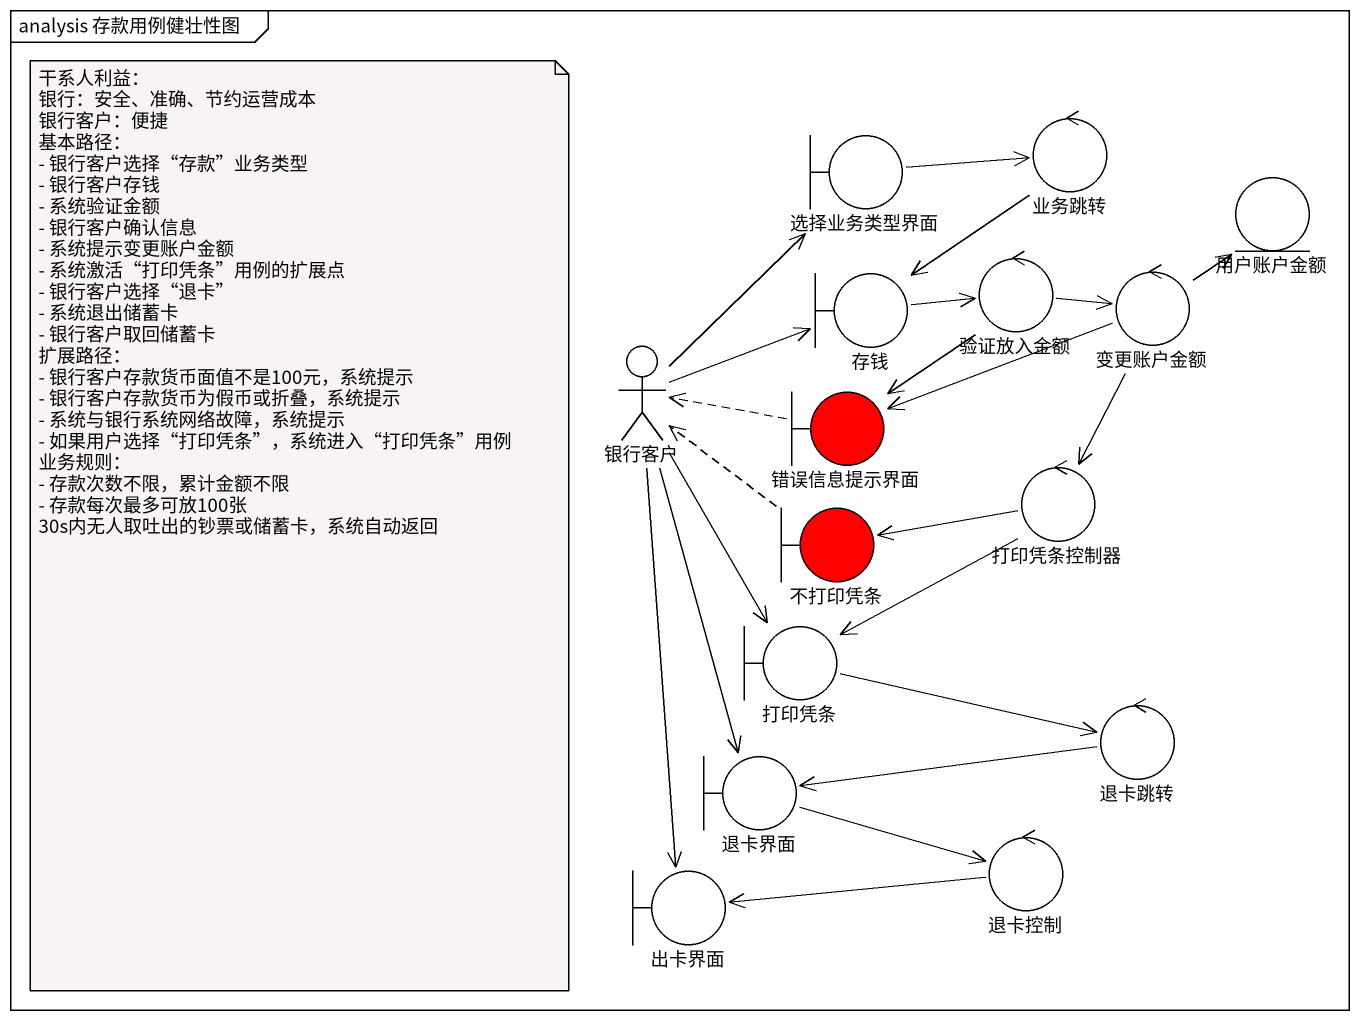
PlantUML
@startuml
mainframe analysis 存款用例健壮性图
boundary 选择业务类型界面
control 业务跳转
entity 用户账户金额
boundary 存钱
control 验证放入金额
control 变更账户金额
actor 银行客户
boundary 错误信息提示界面 #FF0000
boundary 不打印凭条 #FF0000
control 打印凭条控制器
boundary 打印凭条
control 退卡跳转
boundary 退卡界面
boundary 出卡界面
control 退卡控制
选择业务类型界面 -right-> 业务跳转
业务跳转 --> 存钱
存钱 -right-> 验证放入金额
验证放入金额 -right-> 变更账户金额
验证放入金额 --> 错误信息提示界面
变更账户金额 -up-> 用户账户金额
变更账户金额 -left-> 错误信息提示界面
变更账户金额 --> 打印凭条控制器
银行客户 -up-> 选择业务类型界面
银行客户 -right-> 存钱
银行客户 --> 打印凭条
银行客户 --> 退卡界面
银行客户 --> 出卡界面
错误信息提示界面 .left.> 银行客户
不打印凭条 .up.> 银行客户
打印凭条控制器 -left-> 不打印凭条
打印凭条控制器 --> 打印凭条
打印凭条 -right-> 退卡跳转
退卡跳转 -left-> 退卡界面
退卡界面 -right-> 退卡控制
退卡控制 -left-> 出卡界面
note as N1
  干系人利益：
  银行：安全、准确、节约运营成本
  银行客户：便捷
  基本路径：
  - 银行客户选择“存款”业务类型
  - 银行客户存钱
  - 系统验证金额
  - 银行客户确认信息
  - 系统提示变更账户金额
  - 系统激活“打印凭条”用例的扩展点
  - 银行客户选择“退卡”
  - 系统退出储蓄卡
  - 银行客户取回储蓄卡
  扩展路径：
  - 银行客户存款货币面值不是100元，系统提示
  - 银行客户存款货币为假币或折叠，系统提示
  - 系统与银行系统网络故障，系统提示
  - 如果用户选择“打印凭条”，系统进入“打印凭条”用例
  业务规则：
  - 存款次数不限，累计金额不限
  - 存款每次最多可放100张
  30s内无人取吐出的钞票或储蓄卡，系统自动返回
end note
@enduml
